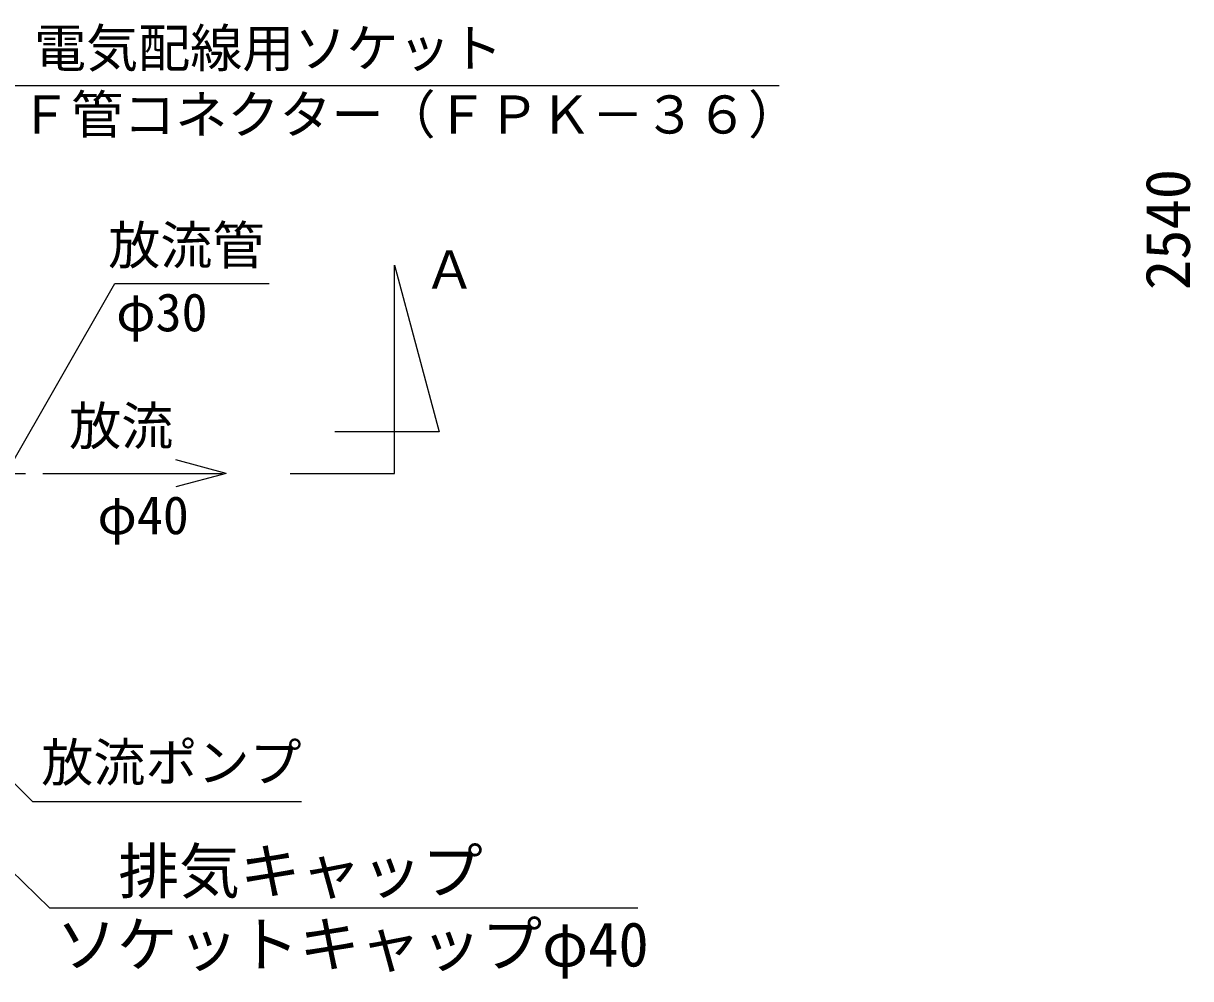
# Model space of a CAD drawing. Units: millimetres, scale not verified. Extents: x -8910 to 8910, y -6308 to 6308.
# Drawn here: x -2683 to -666, y -87 to 1565 of the extents above; entities that cross this region are included whole.
import ezdxf
from ezdxf.enums import TextEntityAlignment as Align

# ---------------------------------------------------------------- set-up
doc = ezdxf.new("R2010")
doc.units = ezdxf.units.MM
doc.header["$LTSCALE"] = 30
doc.linetypes.add('CHAIN1', pattern=[8, 5, -1, 1, -1])
for name, color, linetype, lineweight in [('0-2_空気管', 3, 'Continuous', 25), ('0-4_機器', 2, 'Continuous', 25), ('0-8_0E', 3, 'Continuous', 25)]:
    doc.layers.add(name, color=color, linetype=linetype, lineweight=lineweight)
doc.styles.add('ＭＳ ゴシック', font='')
doc.styles.get('ＭＳ ゴシック').set_extended_font_data('MS Gothic')

msp = doc.modelspace()

# ---------------------------------------------------------------- linework, layer by layer
at = {"layer": '0-2_空気管', "color": 4}
for p, q in [((-2332.62, 786.47), (-2419.56, 809.77)), ((-2630.34, 786.47), (-2338.86, 786.47)), ((-2332.62, 786.47), (-2419.56, 763.18))]:
    msp.add_line(p, q, dxfattribs=at)
at = {"layer": '0-2_空気管', "linetype": 'CHAIN1'}
msp.add_line((-6189.79, 786.47), (-2630.34, 786.47), dxfattribs=at)
at = {"layer": '0-2_空気管'}
msp.add_lwpolyline([(-2221.88, 786.6), (-2041.88, 786.6), (-2041.88, 1146.6), (-1964.71, 858.6), (-2144.71, 858.6)], dxfattribs=at)
at = {"layer": '0-8_0E'}
for p, q in [((-2765.87, 1457.46), (-1377.09, 1457.46)), ((-2970.88, 522.56), (-2667.33, 219.01)), ((-2637.89, 35.57), (-3003.82, 388.47)), ((-2667.33, 219.01), (-2202.33, 219.01)), ((-2637.89, 35.57), (-1621.13, 35.57)), ((-2637.89, 35.57), (-1621.13, 35.57))]:
    msp.add_line(p, q, dxfattribs=at)
msp.add_lwpolyline([(-2713.25, 786.47), (-2524.97, 1114.82), (-2258.46, 1114.82)], dxfattribs=at)

# ---------------------------------------------------------------- texts
at = {"layer": '0-2_空気管', "color": 4, "style": 'ＭＳ ゴシック'}
for s, p in [('Ａ', (-1991.55, 1086.15)), ('放流', (-2604.12, 815.86))]:
    msp.add_text(s, height=65.98, dxfattribs=at).set_placement(p, align=Align.BOTTOM_LEFT)
at = {"layer": '0-4_機器', "color": 4, "style": 'ＭＳ ゴシック'}
msp.add_text('2540', height=76.98, rotation=90, dxfattribs=at).set_placement((-643.83, 1103.54), align=Align.BOTTOM_LEFT)
at = {"layer": '0-8_0E', "color": 4, "style": 'ＭＳ ゴシック'}
for s, height, p in [('電気配線用ソケット\u3000\u3000\u3000\u3000', 65.98, (-2664.82, 1469.2)), ('ＰＦ管コネクター（ＦＰＫ－３６）', 65.98, (-2780.65, 1354.35)), ('放流管', 65.98, (-2536.57, 1128.31)), ('φ30', 65.98, (-2522.89, 1012.44)), ('φ40', 65.98, (-2555.24, 661.62)), ('放流ポンプ', 65.98, (-2652.33, 234.01)), ('排気キャップ', 76.98, (-2519.11, 37.24)), ('\u3000ソケットキャップφ40', 76.98, (-2731.62, -89.24))]:
    msp.add_text(s, height=height, dxfattribs=at).set_placement(p, align=Align.BOTTOM_LEFT)

doc.saveas('drawing.dxf')
